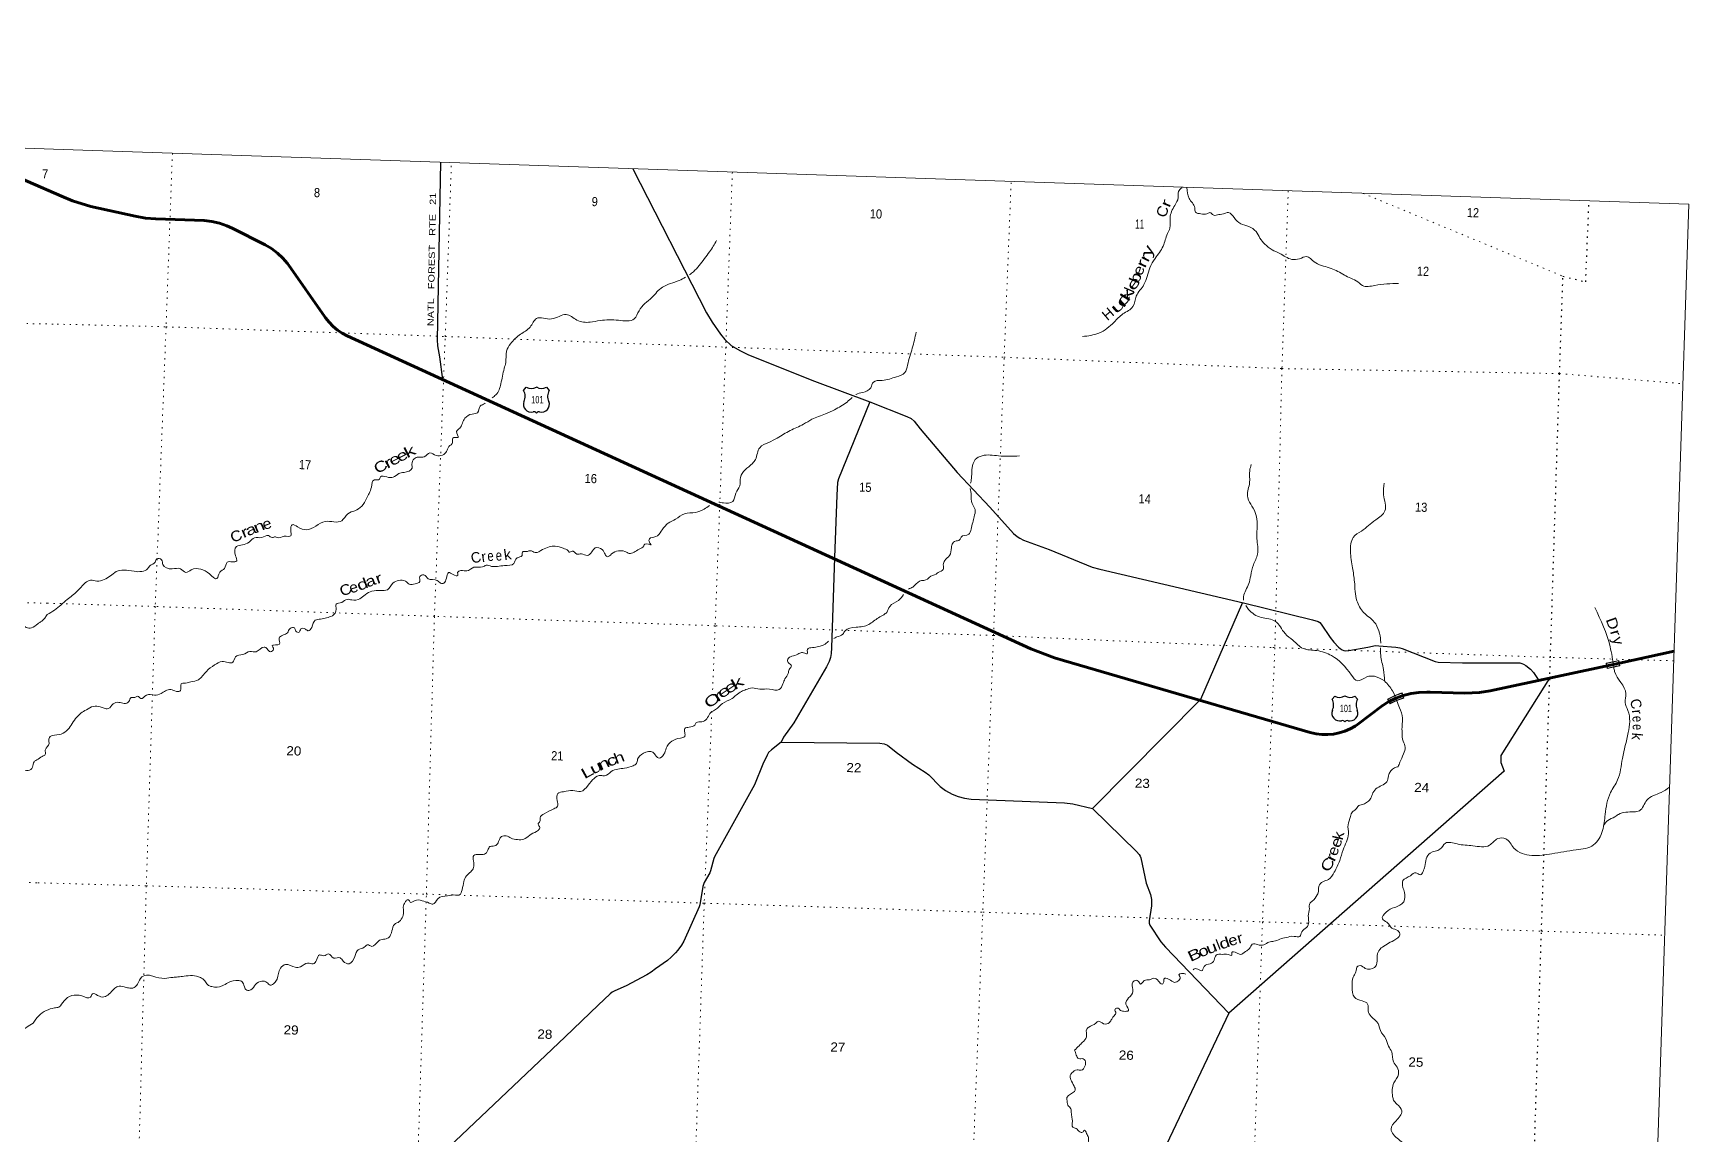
# Model space of a CAD drawing. Header units: feet. Extents: x -845745 to -745759, y -170898 to 15581.
# Drawn here: x -777395 to -745759, y -5455 to 15581 of the extents above; entities that cross this region are included whole.
import ezdxf
from ezdxf.enums import TextEntityAlignment as Align

# ---------------------------------------------------------------- set-up
doc = ezdxf.new("R2010")
doc.units = ezdxf.units.FT
doc.header["$LTSCALE"] = 80
doc.linetypes.add('DOTTED', pattern=[1.5, 0.3, -1.2])
for name, color, linetype, lineweight in [('16', 7, 'Continuous', 25), ('20', 7, 'Continuous', 70), ('29', 7, 'Continuous', 25), ('39', 7, 'Continuous', 13), ('4', 7, 'Continuous', 13), ('57', 7, 'Continuous', 13), ('6', 7, 'DOTTED', 25), ('7', 7, 'DOTTED', 13)]:
    doc.layers.add(name, color=color, linetype=linetype, lineweight=lineweight)
doc.layers.add('30', color=7, linetype='Continuous')
doc.layers.add('41', color=7, linetype='Continuous')

msp = doc.modelspace()

# ---------------------------------------------------------------- linework, layer by layer
at = {"layer": '16'}
for p, q in [((-768022.71, 8753.25), (-767971.4, 8812.01)), ((-767779.64, 8817.98), (-767779.92, 8817.78)), ((-767587.55, 8812.1), (-767536.16, 8753.25)), ((-752575.74, 2852.14), (-752524.43, 2910.9)), ((-752332.67, 2916.87), (-752332.95, 2916.67)), ((-752140.58, 2910.99), (-752089.19, 2852.14))]:
    msp.add_line(p, q, dxfattribs=at)
for centre, radius, start, end in [((-767876.5, 8487.72), 151.42, 159.09177, 283.81923), ((-768215.69, 8642.62), 222.05, 332.97043, 29.75871), ((-767880.32, 8969.67), 182.07, 239.97227, 303.45418), ((-767678.54, 8969.17), 181.52, 236.33975, 300.08743), ((-767678.55, 8969.67), 182.07, 236.54582, 236.59441), ((-767682.38, 8487.72), 151.42, 256.18077, 20.90823), ((-767343.19, 8642.62), 222.05, 150.24129, 207.02957), ((-752768.72, 2741.51), 222.05, 332.97043, 29.75871), ((-752433.35, 3068.56), 182.07, 239.97227, 303.45418), ((-752231.57, 3068.06), 181.52, 236.33975, 300.08743), ((-752231.58, 3068.56), 182.07, 236.54582, 236.59441), ((-751896.22, 2741.51), 222.05, 150.24129, 207.02957), ((-752429.53, 2586.61), 151.42, 159.09177, 283.81923), ((-752235.41, 2586.61), 151.42, 256.18077, 20.90823)]:
    msp.add_arc(centre, radius, start, end, dxfattribs=at)
for centre, major_axis, start_param, end_param in [((-767821.16, 8288.9), (-19.56, 51.67), 4.95877769, 6.28318531), ((-767737.71, 8288.9), (19.56, 51.67), 0, 1.32637542), ((-752374.19, 2387.79), (-19.56, 51.67), 4.95877769, 6.28318531), ((-752290.74, 2387.79), (19.56, 51.67), 0, 1.32637542)]:
    msp.add_ellipse(centre, major_axis=major_axis, ratio=0.929097, start_param=start_param, end_param=end_param, dxfattribs=at)
at = {"layer": '20'}
msp.add_line((-776851.34, 12461.49), (-779069.65, 13435.55), dxfattribs=at)
msp.add_lwpolyline([(-746041.36, 3766.8), (-747082.85, 3542.26), (-749556.02, 3009.57), (-749759.54, 2979.66), (-750036.92, 2964.44), (-750702.59, 2986.35), (-750763.59, 2988.52), (-750916.6, 2982.76), (-751068.17, 2961.03), (-751218.68, 2921.59), (-751357.3, 2871.72), (-751492.04, 2806.76), (-751620.19, 2726.89), (-752093.12, 2366.76), (-752134.15, 2339.52), (-752231.51, 2284.98), (-752334.03, 2240.91), (-752440.6, 2207.8), (-752550.05, 2186.02), (-752661.17, 2175.79), (-752772.75, 2177.23), (-752883.58, 2190.33), (-752992.42, 2214.94), (-757704.84, 3593.29), (-757878.49, 3645), (-758333.77, 3817.03), (-771392.19, 9793.83), (-771488.63, 9845), (-771579.2, 9905.97), (-771662.89, 9976.07), (-771738.8, 10054.54), (-771806.09, 10140.51), (-771818.79, 10159.03), (-772512.28, 11152.59), (-772531.4, 11177.23), (-772624.66, 11282.68), (-772728.43, 11377.81), (-772841.57, 11461.57), (-772962.85, 11533.04), (-773593.94, 11850.03), (-773693.73, 11896.31), (-773834.49, 11946.63), (-773979.73, 11981.97), (-774127.87, 12001.92), (-775052.82, 12029.47), (-775246.47, 12045.99), (-775446.32, 12083.89), (-776291.02, 12268), (-776641.76, 12378.14), (-776851.34, 12461.49)], dxfattribs=at)
at = {"layer": '29'}
for points in [[(-769613.13, 13111.28), (-769674.55, 9717.48), (-769667.19, 9603.06), (-769629.03, 9393.1), (-769573.22, 8961.29)], [(-765933.49, 12986.16), (-764527.11, 10236), (-764423.79, 10059.62), (-764262.33, 9826.28), (-764177.11, 9723.07), (-764057.78, 9613.49), (-763890.07, 9512.18), (-763726.33, 9433.17), (-762464.63, 8928.81), (-761410.12, 8536.14)], [(-761410.12, 8536.14), (-762005.27, 7061.03), (-762024.39, 6991.5), (-762039.72, 6753.36), (-762086.18, 5561.54)], [(-761410.12, 8536.14), (-760699.84, 8254.05), (-760621.65, 8216.49), (-760563.34, 8162.64), (-760445.1, 8018.3), (-759742.22, 7184.86), (-759115.19, 6524.62), (-758665.11, 6018.89), (-758591.28, 5958.33), (-758544.02, 5929.14), (-758472.26, 5888.76), (-757984.45, 5710.02), (-757161.29, 5377.76), (-757016.89, 5334.59), (-754266.57, 4694.77)], [(-762086.18, 5561.54), (-762137.56, 3830.33), (-762144.31, 3722.54), (-762157.76, 3650.75), (-762184.67, 3574.46), (-762234.11, 3472.72), (-762860.13, 2401.88), (-763056.31, 2124.05), (-763100.15, 2033.35)], [(-754284.78, 4699.01), (-755090.11, 2846.69), (-757153.8, 764.06)], [(-754266.57, 4694.77), (-752953.57, 4369.1), (-752841.38, 4333.94), (-752813.35, 4319.35), (-752787.54, 4286.95), (-752614.29, 4028.03), (-752540.89, 3939.06), (-752451.19, 3844.83), (-752420.91, 3819.02), (-752383.91, 3795.47), (-752351.39, 3785.37), (-752311.74, 3778.54), (-752254.97, 3783.12), (-751894, 3847.88), (-751743.68, 3875.11), (-751683.43, 3874.46), (-751361.33, 3844.82), (-751284.15, 3832.13), (-751240.23, 3820.14), (-750606.72, 3572.22), (-750549.34, 3559.19), (-750084.43, 3546.61), (-749038.75, 3547.4), (-748987.65, 3545.29), (-748951.77, 3534.07), (-748920.38, 3522.85), (-748873.56, 3495.37), (-748788.07, 3428.62), (-748725.73, 3359.72), (-748624.36, 3210.24)], [(-748425.48, 3253.08), (-749349.61, 1775.3), (-749352.68, 1645.03), (-749290.67, 1478.34), (-754548.08, -3146.04), (-761150.99, -17063.6)], [(-763100.15, 2033.35), (-763289.1, 1881.65), (-763341.65, 1833.36), (-763367.58, 1785.17), (-763451.07, 1610.61), (-763613.56, 1215.24), (-764373.34, -158.92), (-764385.65, -191.38), (-764451.19, -425.73), (-764465.29, -466.29), (-764572.92, -652.51), (-764588.49, -691.62), (-764599.83, -726.55), (-764655.9, -1078.8), (-764667.49, -1116.05), (-764963.1, -1773.44), (-765005.73, -1848.34), (-765078.61, -1941.44), (-765122.34, -1994.18), (-765202.63, -2077.81), (-765273.71, -2138.88), (-765503.43, -2301.33), (-765584.16, -2366.4), (-765667.2, -2418.27), (-766066.1, -2624.67), (-766278.34, -2719.97), (-766329.65, -2748.49), (-766372.26, -2777.65), (-766598.4, -2996.81), (-767230.44, -3602.09), (-770565.96, -6767.44)], [(-763100.15, 2033.35), (-761215.97, 2010.65), (-761132.99, 1999.44), (-761067.97, 1970.27), (-760905.64, 1838.69), (-760590.23, 1608.8), (-760348.31, 1457.75), (-760283.09, 1404.87), (-760064.79, 1184.87), (-759960.17, 1108.72), (-759834.94, 1034.25), (-759720.23, 989.8), (-759601.37, 960.64), (-759471.82, 943.07), (-757689.48, 873.44), (-757531.56, 855.19), (-757153.8, 764.06)], [(-757153.8, 764.06), (-756311.6, -60.17), (-756260.02, -118.5), (-756242.64, -147.11), (-756228.93, -182.72)], [(-756228.93, -182.72), (-756127.67, -666.62), (-756045.28, -883.03), (-756028.14, -972.79), (-756025.86, -1099.86), (-756072.19, -1381.12), (-756072.19, -1425.99), (-756055.99, -1463.49), (-755847.94, -1784.98), (-755760.22, -1887.25), (-754548.08, -3146.04)]]:
    msp.add_lwpolyline(points, dxfattribs=at)
at = {"layer": '39'}
for points in [[(-757346.31, 9782.88), (-757031.62, 9846.88), (-756741.1, 10057.92), (-756572.42, 10213.97), (-756382.12, 10353.42), (-756316.58, 10554.28), (-756170.25, 10775.09), (-756059.41, 11095.11), (-755956.31, 11274.94), (-755805.6, 11509.68), (-755721.01, 11748.15), (-755676.02, 11855.28), (-755672.85, 12049.75), (-755582.24, 12288.06), (-755516.09, 12436.76), (-755509.03, 12550.89), (-755443.8, 12633.05)], [(-755350.73, 12629.93), (-755307.84, 12421.3), (-755200.31, 12240), (-755186.35, 12161.41), (-755080.94, 12126.57), (-754970.56, 12127.71), (-754913.78, 12150.29), (-754838.81, 12102.21), (-754742.26, 12111.73), (-754681.84, 12120.18), (-754552.61, 12150.91), (-754448.75, 12057.95), (-754321.58, 11936.3), (-754166.47, 11884.12), (-754028.63, 11786.26), (-753953.69, 11661.96), (-753862.39, 11549.27), (-753722.81, 11441.34), (-753576.26, 11369.33), (-753348.51, 11257.09), (-753195.71, 11269.16), (-753064.21, 11309.85), (-752920.36, 11211.84), (-752630.51, 11095.98), (-752370.9, 10974.89), (-752252.26, 10909.62), (-752113.46, 10847.84), (-751995.51, 10756.51), (-751760.71, 10758.42), (-751306.2, 10798.71)], [(-764335.79, 11617.73), (-764469.93, 11402.61), (-764569.74, 11270.84), (-764779.02, 11021.58), (-764854.38, 10959.88)], [(-764930.39, 10914.89), (-765050.32, 10854.16), (-765368.73, 10726.08), (-765574.62, 10528.88), (-765818.09, 10276.5), (-765908.46, 10122.41), (-766208.22, 10092.12), (-766561.46, 10087.29), (-766752.9, 10056.18), (-767004.62, 10096.84), (-767208.41, 10204.44), (-767487.6, 10117.45), (-767778.27, 10127.03), (-767898.99, 9963.71), (-768083.22, 9826.12), (-768272.64, 9644.53), (-768348.72, 9500.1), (-768364.45, 9285.91), (-768393.55, 9172.35), (-768457.59, 8877.18), (-768553.42, 8669.09), (-768625.9, 8611.65)], [(-761677.13, 8672.61), (-761671.4, 8676.2), (-761544.07, 8710.99), (-761391.14, 8803.27), (-761340.08, 8912.25), (-761172.71, 8943.99), (-760900.01, 9013.1), (-760737.37, 9093.09), (-760687.47, 9234.19), (-760596.46, 9562.75), (-760522.19, 9865.67)], [(-764295.29, 6618.34), (-764206.42, 6604.28), (-764027.18, 6629.69), (-763966.72, 6790.57), (-763894.87, 6927.09), (-763882.47, 7091.23), (-763794.47, 7231.33), (-763650.66, 7357.95), (-763594.55, 7430.7), (-763557.16, 7554.07), (-763512.28, 7657.19), (-763341.03, 7759.03), (-763176.28, 7842.98), (-762931.74, 7985.02), (-762673.69, 8106.66), (-762516.69, 8200.84), (-762253.06, 8306.28), (-762082.45, 8384.07), (-761843.82, 8530.27), (-761747.88, 8614.18)], [(-768757.75, 8507.15), (-768766.58, 8500.15), (-768852.06, 8454.25), (-768903.6, 8327.23), (-769006.6, 8301.84), (-769143.23, 8219.16), (-769191.85, 8126.16), (-769244.53, 8031.26), (-769302.49, 7964.58), (-769275.29, 7855.57), (-769377.97, 7842.2), (-769380.16, 7760.02), (-769450.57, 7677.62), (-769495.18, 7584.52), (-769573.19, 7518.36), (-769693.8, 7509.47), (-769812.93, 7556.7), (-769921.17, 7485.32), (-770031.71, 7478.17), (-770114.82, 7446.24), (-770157.75, 7341.06), (-770155.71, 7266.8), (-770306.32, 7186.49), (-770409.27, 7163.1), (-770513.39, 7095.62), (-770635.69, 7098.8), (-770760.1, 7098.04), (-770779.27, 7056.42), (-770873.88, 7044.84), (-770931.85, 6901.95), (-771025.89, 6685.79), (-771114.04, 6539.67), (-771250.78, 6452.98), (-771380.7, 6396.2), (-771498.66, 6260.88), (-771813.98, 6249.05), (-771992.87, 6161.45), (-772171.33, 6089.89), (-772340.42, 6144.44), (-772447.68, 6185.34), (-772472.4, 6085.7), (-772471.38, 5973.36), (-772596.01, 5964.58), (-772731.09, 5940.02), (-772766.8, 5954.99), (-772823.37, 5940.42), (-772900.55, 5980.54), (-773025.98, 5941.69), (-773164.53, 5937.28), (-773269.08, 5853.76), (-773396.89, 5800.94), (-773506.01, 5771.69), (-773528.8, 5593.78), (-773505.41, 5492.89), (-773590.1, 5477.05), (-773686.6, 5469.54), (-773737.87, 5352.54), (-773830.17, 5276.73), (-773881.55, 5155.72), (-774027.57, 5247.78), (-774191.69, 5338.3), (-774374.67, 5323.01), (-774474.25, 5275.47), (-774578.81, 5342.37), (-774737.3, 5342.49), (-774915.72, 5423.36), (-774943.35, 5516.34), (-775031.14, 5534.67), (-775064.92, 5471.37), (-775161.03, 5403.68), (-775204.62, 5348.66), (-775464.87, 5295.28), (-775660.82, 5320.44), (-775810.04, 5292.24)], [(-759481.76, 6981.59), (-759474.53, 7014.42), (-759453.56, 7274.61), (-759393.26, 7429.48), (-759264.86, 7504.35), (-758949.92, 7502.16), (-758550.72, 7499.77)], [(-754267.77, 4746.2), (-754266.48, 4810.84), (-754167.53, 5060.97), (-754131.45, 5210.45), (-754079.68, 5421.7), (-754000, 5626.21), (-754012.26, 5919.35), (-754043.09, 6419.56), (-754193.1, 6738.35), (-754152.19, 6994.01), (-754150.06, 7224.6), (-754121.06, 7334.15)], [(-751646.43, 3923.83), (-751648.53, 3968.42), (-751771.42, 4326.62), (-751973.18, 4510.38), (-752103.65, 4734.4), (-752148.24, 5094.57), (-752185.2, 5364.29), (-752224.99, 5678.21), (-752171.83, 5941.57), (-752016.04, 6065.87), (-751743.51, 6279.38), (-751566.39, 6451.26), (-751594.32, 6758.85), (-751578.37, 6981.06)], [(-759414.26, 6338.96), (-759398.6, 6474.93), (-759468.68, 6631.19), (-759475.64, 6821.91), (-759491.53, 6876.02)], [(-768638.8, 5386.08), (-768522.41, 5387.06), (-768387.44, 5407.61), (-768211.88, 5445.15), (-768148.85, 5551.81), (-768051.39, 5595.4), (-768047.62, 5661.49), (-767948.9, 5676.96), (-767896.4, 5689.63), (-767801.01, 5655.06), (-767663.07, 5711.63), (-767537.38, 5760.5), (-767418.55, 5777.46), (-767269.19, 5735.46), (-767168.27, 5682.69), (-767150.81, 5660.17), (-767098.04, 5682.86), (-767007.25, 5626.34), (-766916.92, 5628), (-766811.35, 5599.17), (-766721.32, 5665.02), (-766655.08, 5741.51), (-766521.5, 5709.95), (-766467.7, 5620.3), (-766426.77, 5575.11), (-766341.12, 5627.03), (-766213.16, 5685.87), (-766091.01, 5676.67), (-766005.76, 5638.34), (-765817.06, 5717.66), (-765729.13, 5779.55), (-765704.06, 5817), (-765588.09, 5801.94), (-765618.89, 5850.88), (-765621.14, 5917.13), (-765499.67, 5958.08), (-765392.48, 6065.6), (-765260.05, 6216.58), (-765119.57, 6293.14), (-764952.34, 6395.08), (-764736.95, 6421.56), (-764574.74, 6485.52), (-764470.03, 6551.07)], [(-760671.42, 4957.53), (-760583.62, 4995.58), (-760458.27, 5106.63), (-760304.67, 5148.76), (-760273.74, 5180.04), (-760143.66, 5242.84), (-760102.76, 5271.86), (-760006.87, 5331.53), (-760004.53, 5419.72), (-759974.16, 5505.17), (-759887.39, 5599.18), (-759847.3, 5748.56), (-759824.9, 5836.22), (-759787.96, 5867.35), (-759688.76, 5900.86), (-759665.42, 5948.39), (-759519.52, 6002.75), (-759472.69, 6103.82), (-759414.26, 6338.96)], [(-777219.93, 1759.29), (-777163.12, 1795.59), (-777162.88, 1879.82), (-777087.4, 2002.2), (-777097.67, 2068.65), (-777067.78, 2136.07), (-776896.19, 2175.72), (-776757.93, 2244.32), (-776585.06, 2482.49), (-776480.03, 2584.05), (-776377.97, 2649.58), (-776243.83, 2714.27), (-776115.61, 2706.92), (-776040.07, 2680.88), (-775958.02, 2672.73), (-775863.34, 2762.52), (-775756.22, 2791.81), (-775654.45, 2771.11), (-775565.27, 2804.89), (-775523.04, 2884.01), (-775450.75, 2886.14), (-775400.04, 2906.88), (-775338.95, 2865.17), (-775228.92, 2928.49), (-775078.39, 2930.58), (-774951.17, 2961.36), (-774863.57, 3011.23), (-774764.58, 3036.72), (-774657.16, 3001.83), (-774578.54, 3015.83), (-774567.05, 3145.9), (-774482.42, 3159.73), (-774379.52, 3181.12), (-774237.95, 3223.56), (-774085.21, 3384.04), (-773927.46, 3506.28), (-773785.3, 3570.77), (-773665.43, 3551.6), (-773581.01, 3557.42), (-773530.17, 3658.38), (-773386.43, 3706.78), (-773254.5, 3763.51), (-773132.25, 3758.32), (-772979.42, 3846.59), (-772924.09, 3815.07), (-772857.36, 3759.17), (-772801.94, 3805.86), (-772824.24, 3872.63), (-772688.95, 3905.21), (-772694.03, 4015.65), (-772624.21, 4076), (-772536.72, 4121.86), (-772484.4, 4202.73), (-772403.89, 4212.66), (-772375.41, 4151.75), (-772313.79, 4130.09), (-772279.95, 4195.39), (-772189.83, 4189.03), (-772136.5, 4157.55), (-772072.53, 4224.08), (-772002.69, 4360.65), (-771901.8, 4382.08), (-771788.72, 4409.22), (-771677.38, 4446.43), (-771605.79, 4572.93), (-771605.29, 4667.18), (-771498.01, 4702.49), (-771392.15, 4759.9), (-771308.21, 4747.68), (-771151.08, 4771.66), (-771048.69, 4849.22), (-770920.57, 4914.07), (-770751.62, 4929.72), (-770626.83, 4944.52), (-770523.27, 5066.17), (-770409.5, 5119.36), (-770281.45, 5106), (-770208.7, 5049.95), (-770092.1, 5058.94), (-770004.71, 5100.79), (-770008.22, 5195.14), (-769931.07, 5229.23), (-769848.78, 5154.89), (-769673.09, 5122.23), (-769608.31, 5068.39), (-769548.05, 5070.83), (-769499.43, 5163.83), (-769458.46, 5271.06), (-769369.14, 5234.64), (-769281.29, 5218.31), (-769283.92, 5270.53), (-769220.64, 5311), (-769106.52, 5302), (-768972.22, 5372.71), (-768809.55, 5378.5), (-768736.46, 5410.69), (-768638.8, 5386.08)], [(-775810.04, 5292.24), (-776034.86, 5137.65), (-776178.06, 5109.29), (-776295.98, 5126.41), (-776397.67, 5074.91), (-776554.42, 4914.53), (-776743.26, 4754.99), (-776987.34, 4554.77), (-777126.52, 4470.16)], [(-762096.09, 4012.79), (-762037.57, 4040.69), (-761925.85, 4091.93), (-761881.94, 4158.98), (-761669.49, 4225.65), (-761429.3, 4279.55), (-761243.27, 4409.08), (-761143.43, 4466.65), (-761086.06, 4511.28), (-761026.83, 4626.06), (-760861.39, 4736.07), (-760765.76, 4850.89)], [(-780311.62, 2299.31), (-780303.67, 2395.37), (-780262.33, 2456.68), (-780119.98, 2455.85), (-780011.81, 2549.91), (-779900.64, 2593.8), (-779885.23, 2661.64), (-779885.66, 2739.83), (-779811.88, 2818.54), (-779780.16, 2900.09), (-779687.15, 2938.33), (-779625.9, 2893.01), (-779547.25, 2915.49), (-779470.7, 3032.23), (-779400.61, 3127.05), (-779310.48, 3221.47), (-779290.54, 3315.29), (-779181.74, 3341.18), (-779000.13, 3397.7), (-778906.31, 3476.01), (-778779.03, 3523.58), (-778612.07, 3550.32), (-778556.09, 3641.41), (-778502.5, 3812.73), (-778447.49, 3855.73), (-778383.53, 3944.66), (-778287.32, 3942.74), (-778223.19, 3941.47), (-778100.13, 4077.32), (-778025.79, 4184.09), (-777923.25, 4198.08), (-777863.28, 4188.86), (-777775.58, 4163.06), (-777682.12, 4223.34), (-777602.98, 4269.87), (-777527.75, 4222.26), (-777425.61, 4216.22), (-777301.73, 4293.93), (-777250.89, 4329), (-777173.86, 4401.26), (-777126.52, 4470.16)], [(-751574.68, 3200.34), (-751766.92, 3289.59), (-751909.65, 3279.27), (-752092.23, 3203.8), (-752205.69, 3313.06), (-752585.05, 3683.97), (-752869.42, 3779.63), (-753131.11, 3822.55), (-753325.6, 3978.04), (-753474.67, 4106.28), (-753661.01, 4341.78), (-753929.97, 4412.98), (-754170.63, 4567.67), (-754225.66, 4642.37)], [(-747192.96, 3460.87), (-747265.5, 3860.17), (-747554.69, 4603.78)], [(-768233.64, 180.92), (-767994.68, 188.73), (-767878.1, 271.93), (-767741.69, 346.6), (-767712.18, 399.98), (-767746.61, 463.05), (-767713.09, 516.33), (-767707.22, 586.37), (-767632.96, 662.66), (-767445.88, 756.06), (-767374.32, 806.34), (-767381.41, 916.83), (-767369.87, 1048.91), (-767258.58, 1084.11), (-767081.45, 1105.57), (-766935.46, 1087.72), (-766789.8, 1208.27), (-766544.08, 1394.41), (-766476.02, 1388.62), (-766347.41, 1471.51), (-766094.98, 1533.12), (-765929.18, 1580.95), (-765865.8, 1625.43), (-765845.68, 1703.12), (-765734.21, 1820.55), (-765551.17, 1837.84), (-765492.89, 1766.13), (-765435.76, 1726.53), (-765341.5, 1800.29), (-765298.36, 1913.48), (-765190.37, 2051.06), (-765028.37, 2107.01), (-764945.26, 2138.94), (-764945.23, 2215.15), (-764941.25, 2289.26), (-764858.25, 2317.18), (-764752.82, 2358.55), (-764723.52, 2403.92), (-764618.78, 2419.24), (-764524.95, 2476.96), (-764462.08, 2577.61), (-764318.85, 2682.18), (-764224.22, 2769.97), (-764039.1, 2865.42), (-763962.86, 2930.05), (-763858.66, 2999.52), (-763777.61, 3034.25), (-763656.57, 3066.04), (-763512.64, 3046.25), (-763324.06, 3045.34), (-763137.71, 3036.47), (-763068.61, 3144.98), (-763029.96, 3240.24), (-762966.98, 3344.9), (-762946.91, 3420.59), (-762904.94, 3489.69), (-762969.5, 3551.55), (-762975.82, 3615.89), (-762786.74, 3709.24), (-762743.94, 3734.2), (-762673.55, 3740.38), (-762605.97, 3716.56), (-762599.61, 3804.64), (-762506.43, 3838.31), (-762383.43, 3861.18), (-762288.39, 3888.79), (-762200.66, 3958.13)], [(-751574.68, 3200.34), (-751592.93, 3419.43), (-751647.88, 3691.62), (-751649.3, 3831.72)], [(-751640.29, -1902.29), (-751395.64, -1756.24), (-751280.48, -1650.94), (-751322.46, -1569.62), (-751431.56, -1522.65), (-751528.87, -1409.81), (-751615.49, -1347.38), (-751543.75, -1214.87), (-751386.96, -1128.71), (-751207.48, -1019.06), (-751194.72, -840.89), (-751222.23, -743.91), (-751222.82, -615.53), (-751079.86, -520.98), (-750976.01, -463.52), (-750892.87, -505.8), (-750839.03, -443.02), (-750804.34, -345.65), (-750776.27, -195.96), (-750703.17, -87.56), (-750514.68, -16.25), (-750411.28, 99.38), (-750184.93, 85.46), (-749884.93, 49.56), (-749569.62, 61.4), (-749409.76, 187.59), (-749259.34, 185.68), (-749101.63, 5.07), (-748760.24, -134.19), (-748376.17, -102.09), (-747912.73, -27.93), (-747579.14, 67.67), (-747409.32, 342.03), (-747359, 649.58), (-747255.56, 1068.07), (-747120.74, 1309.24), (-747029.55, 1720.03), (-746916.12, 2212.46), (-746922.85, 2637.83), (-746976.94, 2791.67), (-746964.55, 2955.81), (-747178.01, 3378.55), (-747192.96, 3460.87)], [(-751341.11, 2815.94), (-751423.2, 3011.87), (-751574.68, 3200.34)], [(-751313.36, 1560.94), (-751278.88, 1650.29), (-751212.56, 1805.01), (-751179.07, 1932.49), (-751220.09, 2049.89), (-751239.77, 2214.86), (-751238.2, 2349.2), (-751228.4, 2491.35), (-751287.38, 2687.43), (-751342.19, 2818.35)], [(-778030.77, 1259.58), (-777972.6, 1458.88), (-777899.76, 1491.5), (-777765.18, 1502.85), (-777624.68, 1510.07), (-777490.76, 1489.36), (-777405.28, 1551.8), (-777377.12, 1655.47), (-777326.28, 1690.54), (-777219.93, 1759.29)], [(-755232.81, -2320.74), (-755216.31, -2304.46), (-755114.43, -2321.16), (-755068.79, -2340.4), (-755020.33, -2253.41), (-754902.66, -2204.33), (-754828.66, -2138.07), (-754793.86, -2036.69), (-754667.12, -2023.95), (-754564.87, -2026.62), (-754493.01, -2040.52), (-754493.63, -1988.36), (-754399.55, -1996.83), (-754328.07, -2024.77), (-754228.33, -1971.21), (-754156.61, -1914.91), (-754100.18, -1830.14), (-754002.1, -1838.72), (-753877.84, -1843.96), (-753782.06, -1788.3), (-753687.4, -1774.72), (-753573.95, -1733.55), (-753454.75, -1702.56), (-753301.68, -1680.48), (-753193.36, -1681.3), (-753156.98, -1596.01), (-753064.46, -1512.17), (-753023.43, -1402.93), (-753030.47, -1290.44), (-753010.64, -1148.55), (-753002.01, -1050.5), (-752954.72, -1007.61), (-752859.13, -883.75), (-752835.48, -824.19), (-752834.46, -786.11), (-752828.64, -718.07), (-752754.27, -637.78), (-752646.73, -592.45), (-752534.67, -452.97), (-752430.45, -231.06), (-752364.75, -24.18), (-752302.61, 124.62), (-752262.36, 280.01), (-752271.8, 452.74), (-752221.47, 609.87), (-752186.94, 701.23), (-752129.68, 741.86), (-752065.45, 818.4), (-751976.48, 844.16), (-751901.07, 888.33), (-751834.94, 960.81), (-751796.07, 1064.09), (-751713.37, 1156.2), (-751519.05, 1295.54), (-751491.79, 1415.17), (-751453.94, 1480.37), (-751384.17, 1538.72), (-751313.36, 1560.94)], [(-746127.07, 1170.34), (-746290.02, 1069.12), (-746560.58, 921.97), (-746704.16, 721.43), (-746808.59, 700.07), (-747102.88, 650.23), (-747172.9, 603.95), (-747310.55, 532.75), (-747390.06, 436.63)], [(-777394.8, -3336.12), (-777286, -3197.25), (-777144.94, -3098.64), (-776987.11, -3048.6), (-776904.37, -3030.7), (-776802.87, -2911), (-776463.37, -2819.57), (-776297.38, -2839.94), (-776261.7, -2780.71), (-776162.09, -2807.37), (-776040.53, -2838.62), (-775849.91, -2687.15), (-775778.4, -2638.87), (-775656.15, -2644.06), (-775572.48, -2666.3), (-775463.94, -2659.1), (-775402.03, -2594.53), (-775316.09, -2456.38), (-775196.78, -2421.38), (-775109.05, -2441.72), (-774877.43, -2483.86), (-774726.42, -2463.73), (-774627.91, -2456.27), (-774509.13, -2441.31), (-774198.79, -2465.45), (-774114.28, -2531.83), (-774058.06, -2605.5), (-773980.77, -2641.61), (-773783.8, -2628.69), (-773673.83, -2567.38), (-773464.03, -2524.71), (-773402.41, -2546.38), (-773358.86, -2643.78), (-773312.39, -2707.17), (-773238.05, -2703.09), (-773142.99, -2599.27), (-773022.88, -2534.21), (-772927.34, -2562.77), (-772862.45, -2612.6), (-772787.15, -2572.44), (-772734.95, -2495.59), (-772669.19, -2286.71), (-772571.09, -2219.07), (-772385.85, -2270.03), (-772285.34, -2262.62), (-772150.98, -2189.91), (-772043.09, -2206.76), (-771982.97, -2134.12), (-771922.16, -2035.42), (-771840.27, -2049.59), (-771751.09, -2015.81), (-771650.87, -2094.64), (-771530.36, -2089.76), (-771469.91, -2155.52), (-771358.8, -2202.54), (-771250.76, -2062.95), (-771183.18, -1936.35), (-771067.51, -1887.22), (-771010.15, -1842.59), (-770924.63, -1870.89), (-770797.54, -1769.91), (-770605.26, -1706.73), (-770539.58, -1576.07), (-770488.1, -1451.06), (-770400.45, -1399.19), (-770333.57, -1298.65), (-770316.65, -1190.78), (-770322.86, -1122.43), (-770284.15, -1025.16), (-770250.95, -983.91), (-770201.31, -1003.26), (-770191.87, -1025.56), (-770108.92, -999.65), (-769962.45, -999.45), (-769827.18, -1043.09), (-769755.59, -1067.02), (-769664.49, -961.09), (-769476.48, -907.83), (-769355.59, -888.92), (-769251.23, -887.63), (-769198.49, -790.73), (-769164.2, -633.18), (-769117.21, -526.1), (-769032.82, -446.07), (-768980.5, -365.2), (-768981.15, -238.83), (-768974.32, -132.71), (-768871.53, -115.33), (-768773.13, -111.88), (-768706.89, -35.39), (-768666.92, 33.77), (-768602.5, 42.12), (-768555.9, 58.96), (-768499.85, 129.7), (-768480.26, 187.35), (-768426.85, 234.09), (-768233.64, 180.92)], [(-752068.4, -11351.72), (-752033.97, -11264.37), (-751872.14, -11214.43), (-751872.41, -11074.03), (-751879.45, -10961.53), (-751827.43, -10816.48), (-751900.9, -10712.28), (-752025.35, -10638.83), (-752031.53, -10494.27), (-752055.14, -10401.39), (-751901.91, -10373.3), (-751721.59, -10458.22), (-751547.48, -10474.8), (-751504.41, -10439.82), (-751507.98, -10347.46), (-751589.06, -10303.23), (-751594.09, -10190.79), (-751555.39, -10093.52), (-751495.11, -10014.87), (-751518.61, -9917.98), (-751541.77, -9732.86), (-751645.96, -9501.5), (-751632.1, -9357.46), (-751660.98, -9236.37), (-751687.64, -9107.31), (-751728.63, -8913.7), (-751746.47, -8754.79), (-751651.09, -8638.94), (-751566.3, -8468.67), (-751426.15, -8404.13), (-751339.96, -8332.17), (-751241.27, -8242.48), (-751197.78, -8191.47), (-751164.9, -8162.24), (-751163.3, -8102.12), (-751139.32, -8030.54), (-751184.64, -7999.27), (-751199.98, -7972.8), (-751239.71, -7957.72), (-751274.73, -7916.7), (-751389.5, -7931.76), (-751469.4, -7993.85), (-751521.21, -7980.47), (-751545.46, -7911.65), (-751559.84, -7849.1), (-751587.76, -7691.93), (-751612.66, -7496.73), (-751541.45, -7384.27), (-751562.31, -7263.39), (-751738.65, -7104.36), (-751870.34, -7076.85), (-751919.9, -6979.29), (-751844.26, -6850.9), (-751740.37, -6867.65), (-751644.24, -6874.16), (-751553.83, -6794.29), (-751551.94, -6647.93), (-751511.95, -6386.52), (-751486.69, -6324.33), (-751438.1, -6269.91), (-751333.16, -6192.33), (-751228.93, -6120.84), (-751109.98, -6023.66), (-751051.49, -5936.94), (-751111.14, -5841.12), (-751214.23, -5643.88), (-751404.18, -5468.45), (-751449.52, -5362.98), (-751355.03, -5204.99), (-751245.7, -5017.31), (-751336.47, -4884.57), (-751400.71, -4810.69), (-751418.89, -4740.02), (-751395.97, -4481.89), (-751307.17, -4311.72), (-751335.84, -4182.62), (-751403.29, -4078.57), (-751436.32, -3887.17), (-751495.7, -3781.33), (-751550, -3635.51), (-751652.26, -3482.42), (-751698.7, -3342.82), (-751831.63, -3211), (-751884.99, -3105.31), (-751897.57, -2974.62), (-752002.23, -2911.72), (-752148.89, -2843.72), (-752195.52, -2635.92), (-752170.78, -2460.07), (-752124, -2361.01), (-752086.93, -2249.66), (-752040.49, -2238.84), (-751941.63, -2293.56), (-751766.56, -2274.06), (-751718.31, -2195.09), (-751707.39, -2010.85), (-751640.29, -1902.29)], [(-757494.75, -3857.6), (-757410.14, -3769.55), (-757348.34, -3708.98), (-757267.16, -3598.79), (-757265.32, -3454.43), (-757222.1, -3413.44), (-757091.75, -3340.62), (-757040.56, -3301.84), (-756945.55, -3350.45), (-756826.46, -3323.47), (-756786.65, -3260.33), (-756755.25, -3211), (-756707.53, -3152.08), (-756721.38, -3069.49), (-756664.76, -3052.91), (-756631.53, -3085.87), (-756562, -3111.75), (-756465.33, -3098.22), (-756514.26, -2976.61), (-756464.95, -2857.56), (-756381.33, -2731.38), (-756393.53, -2586.65), (-756357.95, -2531.42), (-756281.76, -2533.41), (-756239.2, -2592.68), (-756165.21, -2526.42), (-756066.43, -2508.94), (-755979.36, -2479.12), (-755894.59, -2535.48), (-755821.85, -2591.53), (-755790.65, -2550.22), (-755787.05, -2490.15), (-755698.99, -2498.46), (-755586.25, -2559.56), (-755504.98, -2521.57), (-755482.91, -2445.93), (-755502.1, -2413.34), (-755455.4, -2392.49), (-755369.58, -2401.91)], [(-779496.27, -3886.88), (-779252.81, -3845.63), (-779089.82, -3816.81), (-778989.44, -3810.79), (-778906.43, -3870.58), (-778757.43, -3839.47), (-778587.89, -3784.72), (-778503.93, -3698.19), (-778433.96, -3609.39), (-778303.48, -3601.97), (-778086.49, -3580.23), (-777997.71, -3652.16), (-777853.2, -3645.02), (-777710.71, -3539.62), (-777590.83, -3461.83), (-777517.71, -3415.18), (-777394.8, -3336.12)], [(-761634.97, -11812.32), (-761408.64, -11525.4), (-761436.3, -11207.79), (-761403.5, -11106.35), (-761249.48, -10897.77), (-761185.97, -10773.07), (-761245.75, -10607.05), (-761223.01, -10431.15), (-761242.64, -10264.17), (-761336.43, -10169.46), (-761407.1, -9884.83), (-761424.83, -9721.91), (-761391.31, -9668.63), (-761159.35, -9622.53), (-761059.96, -9657.21), (-760995.24, -9562.63), (-760912.4, -9540.72), (-760847.9, -9454.16), (-760570.46, -9433.31), (-760376.65, -9388.22), (-760279.95, -9448.91), (-760197.89, -9380.85), (-760044.24, -9186.29), (-760080.92, -9056.98), (-760096, -9020.48), (-760019.47, -8934.23), (-760048.74, -8903.38), (-759963.42, -8863.49), (-759848.71, -8850.43), (-759761.46, -8738.39), (-759648.7, -8723.28), (-759574.89, -8739.24), (-759433.81, -8791.05), (-759348.68, -8682.96), (-759291.74, -8654.36), (-759255.86, -8663.32), (-759116.88, -8642.88), (-758884.99, -8674.99), (-758737.43, -8708.93), (-758602.56, -8692.38), (-758539.74, -8593.74), (-758479.28, -8432.86), (-758365.35, -8373.66), (-758219.79, -8257.11), (-758093.54, -8111.99), (-758071.84, -8050.38), (-758080.05, -7981.97), (-758004.46, -7855.58), (-757958.51, -7712.37), (-757858.96, -7590.62), (-757893.22, -7445.32), (-757943.94, -7315.64), (-757944.34, -7255.46), (-757820.97, -7218.56), (-757745.83, -7184.42), (-757716.69, -7145.07), (-757746.69, -7066.06), (-757602.93, -6941.45), (-757474.4, -6786.36), (-757369.3, -6606.58), (-757309.35, -6389.53), (-757298.37, -6203.29), (-757361.41, -6159.53), (-757411.16, -6144.2), (-757402.96, -6062.18), (-757361.26, -6003.1), (-757330.73, -5911.63), (-757290.16, -5744.22), (-757236.68, -5619.26), (-757232.01, -5519.1), (-757266.17, -5446), (-757304.62, -5382.83), (-757345.84, -5423.87), (-757397.81, -5416.5), (-757468.28, -5350.48), (-757531.91, -5328.76), (-757536.99, -5218.32), (-757547.1, -5145.86), (-757558.41, -5043.27), (-757578.17, -4956.52), (-757613.46, -4925.51), (-757640.92, -4826.52), (-757645.61, -4776.26), (-757611.98, -4718.97), (-757482.89, -4618.04), (-757504.92, -4541.25), (-757567.89, -4419.27), (-757579.79, -4338.74), (-757546.37, -4289.47), (-757448.48, -4229.85), (-757368.44, -4237.95), (-757300.25, -4163.51), (-757295.31, -4053.33), (-757330.55, -4020.32), (-757416.71, -4016.07), (-757463.07, -3948.68), (-757494.75, -3857.6)]]:
    msp.add_spline(points, degree=3, dxfattribs=at)
at = {"layer": '4'}
msp.add_lwpolyline([(-838938.61, 15580.59), (-807880.31, 14447.97), (-776820.49, 13358.06), (-745759.19, 12310.89), (-751809.61, -170897.82), (-783122.91, -169842.15), (-814434.73, -168743.41)], dxfattribs=at)
at = {"layer": '57'}
for points in [[(-747342.1, 3540.51), (-747097.89, 3594), (-747075.43, 3491.43), (-747319.64, 3437.94)], [(-747332.57, 3534.4), (-747103.99, 3584.47), (-747084.95, 3497.53), (-747313.53, 3447.46)]]:
    msp.add_lwpolyline(points, close=True, dxfattribs=at)
for points in [[(-751518.21, 2855.13), (-751493.49, 2867.04), (-751378.56, 2922.45), (-751260.12, 2965.06), (-751235.11, 2974.06)], [(-751468.26, 2762.8), (-751504.61, 2829.99), (-751518.21, 2855.13)], [(-751507.18, 2851.56), (-751490.02, 2859.83), (-751375.46, 2915.06), (-751257.41, 2957.53), (-751240.25, 2963.71)], [(-751464.85, 2773.32), (-751497.57, 2833.8), (-751507.18, 2851.56)], [(-751468.26, 2762.8), (-751337.98, 2825.61), (-751203.75, 2873.9)], [(-751213.67, 2878.84), (-751341.08, 2833), (-751464.85, 2773.32)], [(-751240.25, 2963.71), (-751234.92, 2946.69), (-751226.31, 2919.2), (-751213.67, 2878.84)], [(-751235.11, 2974.06), (-751227.29, 2949.08), (-751218.68, 2921.59), (-751203.75, 2873.9)]]:
    msp.add_lwpolyline(points, dxfattribs=at)
at = {"layer": '6'}
for points in [[(-748230.21, 9073.9), (-748164.66, 10933.43), (-747730.08, 10827.83), (-747666.4, 12373.96)], [(-749108.81, -17469.79), (-748913.28, -12214.16), (-748748.05, -6911.56), (-748576.05, -1581.05), (-748404.66, 3651.2), (-748230.21, 9073.9)]]:
    msp.add_lwpolyline(points, dxfattribs=at)
at = {"layer": '7'}
msp.add_line((-751983.94, 12517.32), (-748164.66, 10933.43), dxfattribs=at)
for points in [[(-774733.61, 13286.37), (-774854.92, 9968.55), (-775061.43, 4622.9), (-775231.58, -713.68), (-775382.03, -6111.05), (-775530.72, -11347.78), (-775683.81, -16646.69), (-775851.69, -21973.3), (-776026.42, -27255.6), (-776206.67, -32507.31)], [(-770841.78, -30309.69), (-770768.66, -27440.8), (-770553.3, -22139.5), (-770341.15, -16808.03), (-770224.35, -11516.2), (-770052.89, -6205.73), (-769880.84, -873.22), (-769727.48, 4435.71), (-769520.92, 9783.37), (-769402.75, 13104.1)], [(-764034.9, 12921.85), (-764161.33, 9579.47), (-764363.24, 4255.76), (-764412.62, 3005.17)], [(-760156.73, -27807.67), (-759934.99, -22492.53), (-759729.71, -17192.97), (-759613.8, -11858.99), (-759457.89, -6530.07), (-759253.01, -1292.8), (-759045.33, 4068.99), (-758838.85, 9460.89), (-758708.63, 12742.25)], [(-753413.85, 12564.97), (-753534.49, 9170.06), (-753668.49, 3834.55), (-753906.2, -1401.98), (-754091.97, -6722.1), (-754267.49, -12034.47), (-754409.36, -17363.76), (-754553.58, -21161.2)], [(-808005.17, 10958.44), (-806881.34, 10933.39), (-801567.13, 10767.29), (-796304.87, 10610.25), (-790980.92, 10429.92), (-785690.84, 10260.3), (-780396.88, 10084.58), (-776935.38, 10018.51)], [(-776935.38, 10018.51), (-774854.92, 9968.55), (-769520.92, 9783.37), (-764161.33, 9579.47), (-758843.58, 9386.69), (-753534.49, 9170.06), (-748230.21, 9073.9), (-745872.49, 8880.3)], [(-777118.8, 4686.56), (-780546.58, 4761.54), (-785884.36, 4952.16), (-791188.18, 5136.09), (-796470, 5317.58), (-801779.43, 5521.67), (-807095.61, 5689.81), (-808192.64, 5719.01)], [(-746047.31, 3586.47), (-748404.66, 3651.2), (-753742.69, 3839.28), (-759045.33, 4068.99), (-764363.24, 4255.76), (-769727.48, 4435.71), (-775061.43, 4622.9), (-777118.8, 4686.56)], [(-764427.71, 2623.16), (-764572.58, -1045.7), (-764754.5, -6371.94), (-764907.91, -11682.87), (-765081.7, -17005.31), (-765266.93, -22305.39), (-765462.24, -27607.21), (-765574.69, -32903.97)], [(-808383.04, 397.28), (-807227.19, 370.42), (-801907.05, 200.2), (-796643.71, -2.97), (-791353.92, -186.62), (-786048.33, -382.62), (-780708.31, -561.26), (-777302.63, -656.86)], [(-777302.63, -656.86), (-775231.58, -713.68), (-769880.84, -873.22), (-764572.58, -1045.7), (-759248.28, -1218.6), (-753906.2, -1401.98), (-748576.05, -1581.05), (-746220.53, -1658.58)]]:
    msp.add_lwpolyline(points, dxfattribs=at)

# ---------------------------------------------------------------- texts
at = {"layer": '16', "width": 0.6}
for p in [(-767759.84, 8506.21), (-752312.88, 2605.1)]:
    msp.add_text('101', height=140, dxfattribs=at).set_placement(p, align=Align.CENTER)
at = {"layer": '30', "width": 1.3}
msp.add_text('NATL   FOREST   RTE   21', height=120, rotation=88.963, dxfattribs=at).set_placement((-769718.54, 11254.06), align=Align.CENTER)
at = {"layer": '41'}
for s, rotation, width, p in [('r', 67.097, 1.45, (-755659.03, 12293.16)), ('C', 71.242, 1.1, (-755723.51, 12140.23)), ('y', 64.282, 1.45, (-756007.87, 11381.55)), ('e', 70.81, 1.2, (-756179.83, 11015.15)), ('r', 65.311, 1.5, (-756122.21, 11138.93)), ('r', 62.952, 1.55, (-756062.13, 11247.05)), ('b', 67.508, 1.35, (-756240.43, 10869.24)), ('e', 55.216, 1.65, (-756291.77, 10739.83)), ('u', 40.83, 2, (-756598.8, 10299.75)), ('c', 49.465, 2.05, (-756494.5, 10424.14)), ('k', 58.03, 1.75, (-756408.69, 10534.84)), ('e', 26.616, 1.4, (-770304.46, 7421.48)), ('k', 26.616, 1.55, (-770156.07, 7500.09)), ('C', 28.933, 1.3, (-770709.33, 7212.55)), ('r', 27.821, 1.6, (-770567.81, 7284.13)), ('e', 26.616, 1.4, (-770447.92, 7348.5)), ('C', 22.056, 1.15, (-773477.98, 5878.87)), ('r', 22.056, 1.4, (-773319.42, 5952.42)), ('a', 21.697, 1.35, (-773198.31, 6001.59)), ('n', 22.861, 1.4, (-773041.59, 6062.96)), ('e', 18.861, 1.15, (-772897.85, 6110.59)), ('k', 8.693, 1.05, (-768317.02, 5518.21)), ('e', 4.382, 0.8, (-768648.49, 5492.93)), ('e', 4.051, 0.8, (-768489.45, 5500.68)), ('e', 17.101, 1.1, (-771244.67, 4895.29)), ('d', 21.035, 1.4, (-771069.07, 4956.1)), ('a', 21.035, 1.3, (-770915.31, 5018.83)), ('r', 19.587, 1.35, (-770760.05, 5071.22)), ('C', 22.94, 1.15, (-771386.88, 4852.99)), ('D', 289.821, 1.2, (-747310.5, 4264.91)), ('r', 286.351, 1.25, (-747252.24, 4092.66)), ('y', 284.697, 1.1, (-747206.36, 3944.49)), ('e', 33.438, 1.6, (-764016.63, 3003.41)), ('k', 31.014, 1.7, (-763891.02, 3080.67)), ('C', 36.578, 1.5, (-764370.72, 2748.49)), ('r', 33.539, 1.8, (-764255.46, 2832.65)), ('e', 33.438, 1.6, (-764147.7, 2917.58)), ('e', 273.831, 0.8, (-746836.2, 2467.19)), ('e', 270.602, 0.75, (-746833.62, 2316.78)), ('u', 26.98, 1.55, (-766597.55, 1460.21)), ('n', 24.994, 1.45, (-766454.33, 1531.36)), ('c', 23.757, 1.45, (-766303.78, 1591.77)), ('h', 21.028, 1.3, (-766163.46, 1642.93)), ('L', 28.843, 1.5, (-766762.25, 1374.56)), ('k', 76.854, 1.15, (-752357.73, 222.45)), ('e', 71.122, 1.15, (-752462.05, -78.7)), ('e', 68.928, 1.25, (-752403.73, 80.23)), ('C', 59.482, 1.35, (-752578.53, -359.39)), ('r', 64.662, 1.5, (-752506.01, -211.21)), ('B', 24.528, 1.45, (-755163.52, -2117.66)), ('o', 24.081, 1.3, (-754999.39, -2049.57)), ('u', 21.41, 1.4, (-754845.41, -1988.9)), ('d', 18.362, 1.35, (-754602.09, -1901.57)), ('e', 18.362, 1.15, (-754444.45, -1846.1)), ('r', 15.833, 1.2, (-754312.03, -1806.63))]:
    msp.add_text(s, height=200, rotation=rotation, dxfattribs=dict(at, width=width)).set_placement(p, align=Align.CENTER)
for s, rotation, p in [('l', 66.584, (-756359.1, 10635.03)), ('H', 40.352, (-756794.62, 10138.26)), ('C', 13.448, (-768911.62, 5464.25)), ('r', 8.679, (-768772.18, 5477.45)), ('C', 284.004, (-746865.57, 2739.54)), ('r', 276.705, (-746843.56, 2597.63)), ('k', 265.033, (-746848.62, 2149.84)), ('l', 21.349, (-754715.55, -1933.11))]:
    msp.add_text(s, height=200, rotation=rotation, dxfattribs=at).set_placement(p, align=Align.CENTER)
at = {"layer": '7'}
for s, rotation, width, p in [('7', 358.858, 0.9, (-777224.84, 12804.57)), ('8', 358.507, 0.9, (-772031.04, 12446.64)), ('9', 358.507, 0.9, (-766724.88, 12274.28)), ('10', 358.507, 0.9, (-761410.9, 12041.55)), ('12', 358.507, 0.9, (-750003.54, 12065.14)), ('11', 358.507, 0.65, (-756339.07, 11845.98)), ('12', 358.507, 0.9, (-750958.29, 10945.88)), ('17', 358.507, 0.9, (-772317.13, 7248.78)), ('16', 358.507, 0.9, (-766858.75, 6984.3)), ('15', 358.507, 0.9, (-761612.78, 6818.3)), ('14', 358.507, 0.9, (-756275.48, 6596.08)), ('13', 358.507, 0.9, (-750992.72, 6436.6)), ('20', 358.507, 1.1, (-772558.28, 1780.78)), ('21', 358.507, 0.9, (-767499.37, 1685.4)), ('22', 358.507, 1.1, (-761857.47, 1459.62)), ('23', 358.507, 1.1, (-756346.28, 1161.68)), ('24', 358.507, 1.1, (-751009.16, 1079.68)), ('29', 358.507, 1.1, (-772611.16, -3552.61)), ('28', 358.507, 1.1, (-767762.19, -3632.64)), ('27', 358.507, 1.1, (-762163.86, -3880.19)), ('26', 358.507, 1.1, (-756653.11, -4034.31)), ('25', 358.507, 1.1, (-751119.71, -4166.82))]:
    msp.add_text(s, height=175, rotation=rotation, dxfattribs=dict(at, width=width)).set_placement(p)

doc.saveas('drawing.dxf')
